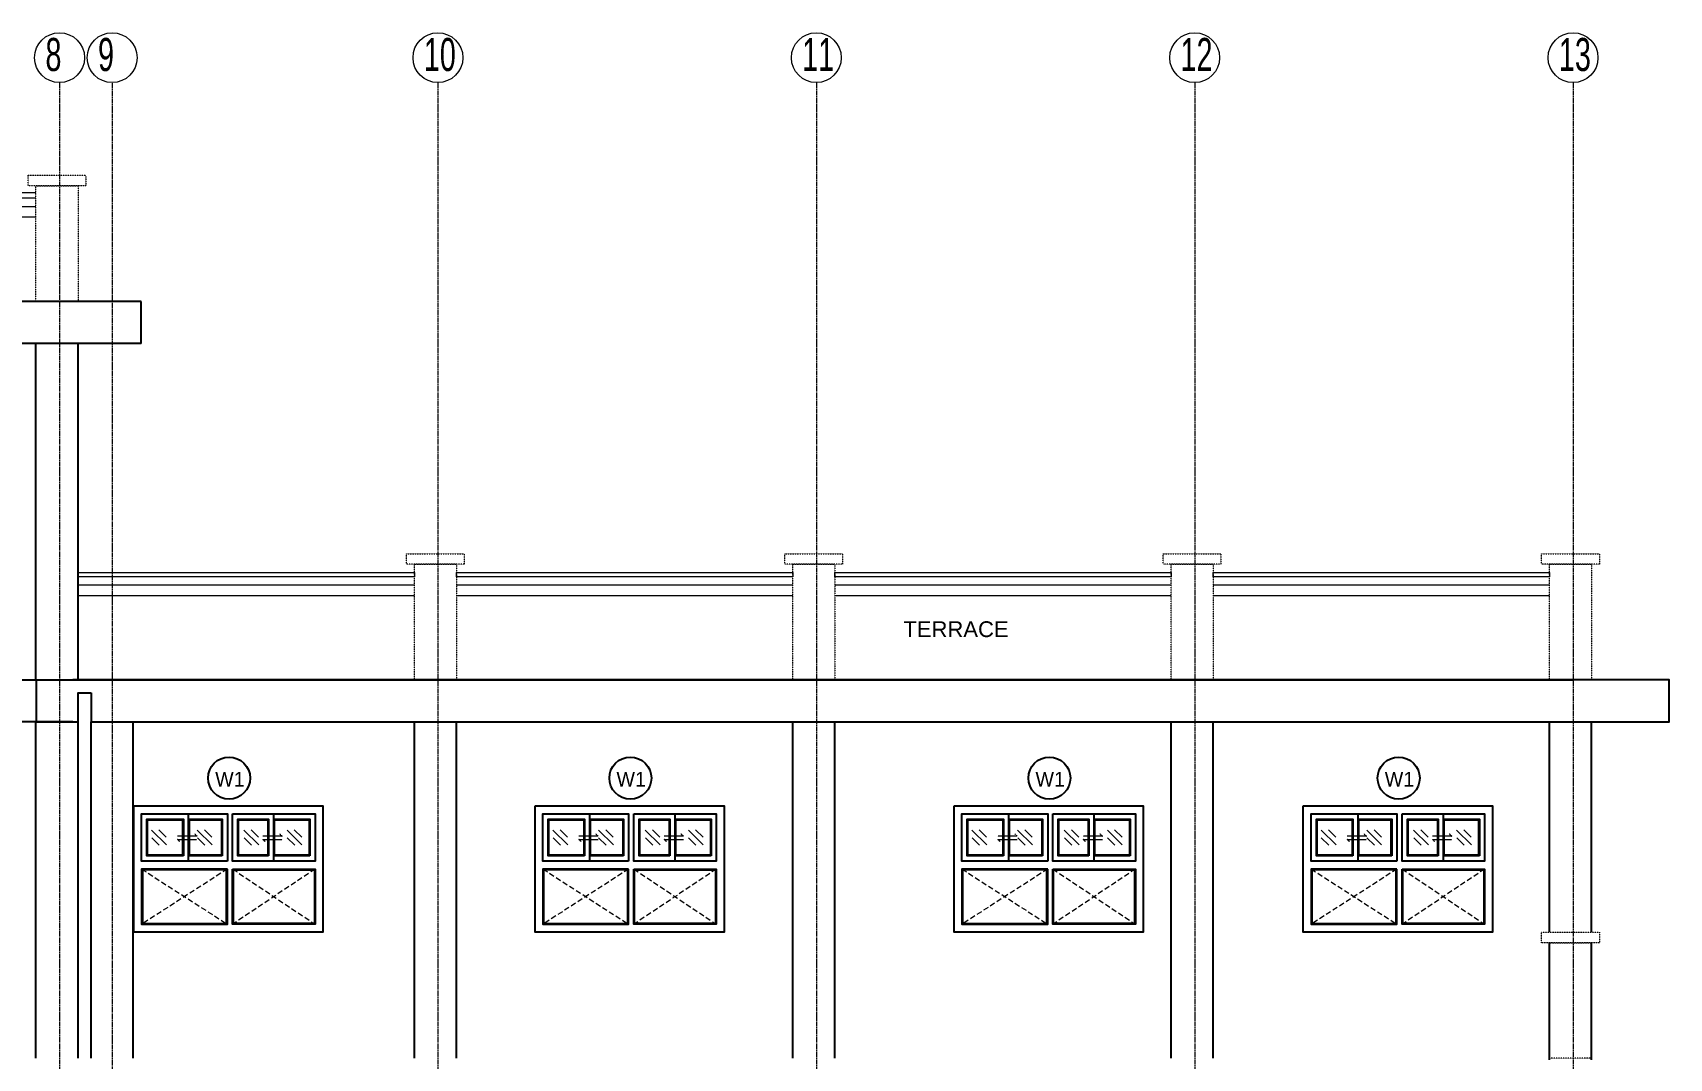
# Model space of a CAD drawing. Header units: inches. Extents: x -3071 to 2014935, y -37057 to 549694.
# Drawn here: x 1472293 to 1487865, y 108734 to 118489 of the extents above; entities that cross this region are included whole.
import ezdxf
from ezdxf.enums import TextEntityAlignment as Align

# ---------------------------------------------------------------- set-up
doc = ezdxf.new("R2010")
doc.units = ezdxf.units.IN
doc.header["$MEASUREMENT"] = 0
for name, pattern in [('ACAD_ISO08W100', [36, 24, -3, 6, -3]), ('DASHED', [0.75, 0.5, -0.25]), ('HIDDEN2', [0.1875, 0.125, -0.0625]), ('TRAZOS1', [0.15, 0.1, -0.05])]:
    doc.linetypes.add(name, pattern=pattern)
for name, color, linetype, lineweight in [('001-Archi- door window elevation', 92, 'Continuous', 25), ('001-Archi-hatch', 9, 'Continuous', 0), ('001-Archi-Opening Tags', 14, 'Continuous', 25), ('A 0.13 IND DIM', 240, 'Continuous', 13), ('A 0.13 window elevation', 253, 'Continuous', 13), ('A 0.13parapet partition', 230, 'Continuous', 13), ('A 0.25 back line elevation', 20, 'Continuous', 25), ('A 0.9 RAILING', 100, 'Continuous', 9), ('cen', 50, 'ACAD_ISO08W100', 5), ('Grid Tag', 6, 'Continuous', 20), ('text', 7, 'Continuous', 25)]:
    doc.layers.add(name, color=color, linetype=linetype, lineweight=lineweight)
doc.styles.add('AERIAL', font='arial.ttf', dxfattribs={"height": 10})
doc.styles.add('Archi 100', font='GOTHIC.TTF', dxfattribs={"height": 200})
doc.styles.add('CG', font='GOTHIC.TTF', dxfattribs={"height": 40})
doc.styles.get("Standard").update_dxf_attribs({"font": 'GOTHIC.TTF'})

# ---------------------------------------------------------------- blocks, each defined once
blk = doc.blocks.new('post ele')
at = {"layer": 'A 0.13 window elevation', "linetype": 'DASHED', "ltscale": 0.005}
for points in [[(-182, 388), (368, 388), (368, 288), (-182, 288)], [(-107, 288), (293, 288), (293, -812), (-107, -812)]]:
    blk.add_lwpolyline(points, close=True, dxfattribs=at)
blk = doc.blocks.new('grid')
at = {"layer": 'Grid Tag', "linetype": 'Continuous', "ltscale": 30}
blk.add_circle((51, 48), 264, dxfattribs=at)
blk.add_attdef('GRID', (-143, -93), '', height=200)
blk = doc.blocks.new('window tag')
blk.add_circle((0, 0), 200)
at = {"style": 'Archi 100', "flags": 1}
for tag, p in [('WIDTH', (15, 174.5)), ('HEIGHT', (-4.5, -348.5))]:
    blk.add_attdef(tag, p, '', height=200, dxfattribs=at)
at = {"style": 'Archi 100'}
blk.add_attdef('SYMBOL', text='', height=200, dxfattribs=at).set_placement((8, -10.5), align=Align.MIDDLE_CENTER)

msp = doc.modelspace()

# ---------------------------------------------------------------- linework, layer by layer
at = {"layer": '001-Archi- door window elevation'}
for points in [[(1473254.71, 111133.79), (1475054.71, 111133.79), (1475054.71, 109933.79), (1473254.71, 109933.79)], [(1477072.72, 111133.79), (1478872.72, 111133.79), (1478872.72, 109933.79), (1477072.72, 109933.79)], [(1481059.66, 111133.79), (1482859.66, 111133.79), (1482859.66, 109933.79), (1481059.66, 109933.79)], [(1484382.86, 111133.79), (1486182.86, 111133.79), (1486182.86, 109933.79), (1484382.86, 109933.79)], [(1473726.63, 110658.79), (1473379.71, 110658.79), (1473379.71, 111008.79), (1473726.63, 111008.79)], [(1474095.46, 110658.79), (1473776.63, 110658.79), (1473776.63, 111008.79), (1474095.46, 111008.79)], [(1474537.59, 110658.79), (1474245.46, 110658.79), (1474245.46, 111008.79), (1474537.59, 111008.79)], [(1474929.71, 110658.79), (1474587.59, 110658.79), (1474587.59, 111008.79), (1474929.71, 111008.79)], [(1477544.63, 110658.79), (1477197.72, 110658.79), (1477197.72, 111008.79), (1477544.63, 111008.79)], [(1477913.46, 110658.79), (1477594.63, 110658.79), (1477594.63, 111008.79), (1477913.46, 111008.79)], [(1478355.59, 110658.79), (1478063.46, 110658.79), (1478063.46, 111008.79), (1478355.59, 111008.79)], [(1478747.72, 110658.79), (1478405.59, 110658.79), (1478405.59, 111008.79), (1478747.72, 111008.79)], [(1481531.58, 110658.79), (1481184.66, 110658.79), (1481184.66, 111008.79), (1481531.58, 111008.79)], [(1481900.41, 110658.79), (1481581.58, 110658.79), (1481581.58, 111008.79), (1481900.41, 111008.79)], [(1482342.53, 110658.79), (1482050.41, 110658.79), (1482050.41, 111008.79), (1482342.53, 111008.79)], [(1482734.66, 110658.79), (1482392.53, 110658.79), (1482392.53, 111008.79), (1482734.66, 111008.79)], [(1484854.78, 110658.79), (1484507.86, 110658.79), (1484507.86, 111008.79), (1484854.78, 111008.79)], [(1485223.61, 110658.79), (1484904.78, 110658.79), (1484904.78, 111008.79), (1485223.61, 111008.79)], [(1485665.74, 110658.79), (1485373.61, 110658.79), (1485373.61, 111008.79), (1485665.74, 111008.79)], [(1486057.86, 110658.79), (1485715.74, 110658.79), (1485715.74, 111008.79), (1486057.86, 111008.79)], [(1474145.46, 110533.79), (1473329.71, 110533.79), (1473329.71, 110008.79), (1474145.46, 110008.79)], [(1474195.46, 110533.79), (1474979.71, 110533.79), (1474979.71, 110008.79), (1474195.46, 110008.79)], [(1477963.46, 110533.79), (1477147.72, 110533.79), (1477147.72, 110008.79), (1477963.46, 110008.79)], [(1478013.46, 110533.79), (1478797.72, 110533.79), (1478797.72, 110008.79), (1478013.46, 110008.79)], [(1481950.41, 110533.79), (1481134.66, 110533.79), (1481134.66, 110008.79), (1481950.41, 110008.79)], [(1482000.41, 110533.79), (1482784.66, 110533.79), (1482784.66, 110008.79), (1482000.41, 110008.79)], [(1485273.61, 110533.79), (1484457.86, 110533.79), (1484457.86, 110008.79), (1485273.61, 110008.79)], [(1485323.61, 110533.79), (1486107.86, 110533.79), (1486107.86, 110008.79), (1485323.61, 110008.79)]]:
    msp.add_lwpolyline(points, close=True, dxfattribs=at)
for points in [[(1474145.46, 110608.79), (1473329.71, 110608.79), (1473329.71, 111058.79), (1474145.46, 111058.79), (1474145.46, 110608.79)], [(1473776.63, 110608.79), (1473776.63, 111058.79)], [(1474195.46, 111058.79), (1474979.71, 111058.79), (1474979.71, 110608.79), (1474195.46, 110608.79), (1474195.46, 111058.79), (1474195.46, 111058.79)], [(1474587.59, 110608.79), (1474587.59, 111058.79)], [(1477963.46, 110608.79), (1477147.72, 110608.79), (1477147.72, 111058.79), (1477963.46, 111058.79), (1477963.46, 110608.79)], [(1477594.63, 110608.79), (1477594.63, 111058.79)], [(1478013.46, 111058.79), (1478797.72, 111058.79), (1478797.72, 110608.79), (1478013.46, 110608.79), (1478013.46, 111058.79), (1478013.46, 111058.79)], [(1478405.59, 110608.79), (1478405.59, 111058.79)], [(1481950.41, 110608.79), (1481134.66, 110608.79), (1481134.66, 111058.79), (1481950.41, 111058.79), (1481950.41, 110608.79)], [(1481581.58, 110608.79), (1481581.58, 111058.79)], [(1482000.41, 111058.79), (1482784.66, 111058.79), (1482784.66, 110608.79), (1482000.41, 110608.79), (1482000.41, 111058.79), (1482000.41, 111058.79)], [(1482392.53, 110608.79), (1482392.53, 111058.79)], [(1485273.61, 110608.79), (1484457.86, 110608.79), (1484457.86, 111058.79), (1485273.61, 111058.79), (1485273.61, 110608.79)], [(1484904.78, 110608.79), (1484904.78, 111058.79)], [(1485323.61, 111058.79), (1486107.86, 111058.79), (1486107.86, 110608.79), (1485323.61, 110608.79), (1485323.61, 111058.79), (1485323.61, 111058.79)], [(1485715.74, 110608.79), (1485715.74, 111058.79)]]:
    msp.add_lwpolyline(points, dxfattribs=at)
at = {"layer": '001-Archi-hatch'}
for p, q in [((1473565.69, 110762.99), (1473424.09, 110904.59)), ((1473493.06, 110906.33), (1473563.86, 110835.53)), ((1473999.91, 110762.99), (1473858.31, 110904.59)), ((1473927.28, 110906.33), (1473998.08, 110835.53)), ((1474444.88, 110762.99), (1474303.28, 110904.59)), ((1474372.25, 110906.33), (1474443.05, 110835.53)), ((1474854.92, 110762.99), (1474713.32, 110904.59)), ((1474782.29, 110906.33), (1474853.09, 110835.53)), ((1477383.7, 110762.99), (1477242.09, 110904.59)), ((1477311.06, 110906.33), (1477381.87, 110835.53)), ((1477817.91, 110762.99), (1477676.31, 110904.59)), ((1477745.28, 110906.33), (1477816.08, 110835.53)), ((1478262.88, 110762.99), (1478121.28, 110904.59)), ((1478190.25, 110906.33), (1478261.05, 110835.53)), ((1478672.92, 110762.99), (1478531.32, 110904.59)), ((1478600.29, 110906.33), (1478671.09, 110835.53)), ((1481370.64, 110762.99), (1481229.04, 110904.59)), ((1481298.01, 110906.33), (1481368.81, 110835.53)), ((1481804.86, 110762.99), (1481663.26, 110904.59)), ((1481732.23, 110906.33), (1481803.03, 110835.53)), ((1482249.83, 110762.99), (1482108.22, 110904.59)), ((1482177.19, 110906.33), (1482248, 110835.53)), ((1482659.87, 110762.99), (1482518.27, 110904.59)), ((1482587.24, 110906.33), (1482658.04, 110835.53)), ((1484693.84, 110762.99), (1484552.24, 110904.59)), ((1484621.21, 110906.33), (1484692.01, 110835.53)), ((1485128.06, 110762.99), (1484986.46, 110904.59)), ((1485055.43, 110906.33), (1485126.23, 110835.53)), ((1485573.03, 110762.99), (1485431.43, 110904.59)), ((1485500.4, 110906.33), (1485571.2, 110835.53)), ((1485983.07, 110762.99), (1485841.47, 110904.59)), ((1485910.44, 110906.33), (1485981.24, 110835.53)), ((1473425.92, 110832.05), (1473496.72, 110761.25)), ((1473860.14, 110832.05), (1473930.94, 110761.25)), ((1474305.11, 110832.05), (1474375.91, 110761.25)), ((1474715.15, 110832.05), (1474785.95, 110761.25)), ((1477243.92, 110832.05), (1477314.73, 110761.25)), ((1477678.14, 110832.05), (1477748.94, 110761.25)), ((1478123.11, 110832.05), (1478193.91, 110761.25)), ((1478533.15, 110832.05), (1478603.95, 110761.25)), ((1481230.87, 110832.05), (1481301.67, 110761.25)), ((1481665.09, 110832.05), (1481735.89, 110761.25)), ((1482110.05, 110832.05), (1482180.86, 110761.25)), ((1482520.1, 110832.05), (1482590.9, 110761.25)), ((1484554.07, 110832.05), (1484624.87, 110761.25)), ((1484988.29, 110832.05), (1485059.09, 110761.25)), ((1485433.26, 110832.05), (1485504.06, 110761.25)), ((1485843.3, 110832.05), (1485914.1, 110761.25))]:
    msp.add_line(p, q, dxfattribs=at)
at = {"layer": '001-Archi-hatch', "linetype": 'TRAZOS1', "ltscale": 500}
for p, q in [((1473329.71, 110533.79), (1474145.46, 110008.79)), ((1474145.46, 110533.79), (1473329.71, 110008.79)), ((1474195.46, 110533.79), (1474979.71, 110008.79)), ((1474979.71, 110533.79), (1474195.46, 110008.79)), ((1477147.72, 110533.79), (1477963.46, 110008.79)), ((1477963.46, 110533.79), (1477147.72, 110008.79)), ((1478013.46, 110533.79), (1478797.72, 110008.79)), ((1478797.72, 110533.79), (1478013.46, 110008.79)), ((1481134.66, 110533.79), (1481950.41, 110008.79)), ((1481950.41, 110533.79), (1481134.66, 110008.79)), ((1482000.41, 110533.79), (1482784.66, 110008.79)), ((1482784.66, 110533.79), (1482000.41, 110008.79)), ((1484457.86, 110533.79), (1485273.61, 110008.79)), ((1485273.61, 110533.79), (1484457.86, 110008.79)), ((1485323.61, 110533.79), (1486107.86, 110008.79)), ((1486107.86, 110533.79), (1485323.61, 110008.79))]:
    msp.add_line(p, q, dxfattribs=at)
at = {"layer": '001-Archi-hatch'}
for points in [[(1473716.63, 110668.79), (1473389.71, 110668.79), (1473389.71, 110998.79), (1473716.63, 110998.79)], [(1474085.46, 110668.79), (1473786.63, 110668.79), (1473786.63, 110998.79), (1474085.46, 110998.79)], [(1474527.59, 110668.79), (1474255.46, 110668.79), (1474255.46, 110998.79), (1474527.59, 110998.79)], [(1474919.71, 110668.79), (1474597.59, 110668.79), (1474597.59, 110998.79), (1474919.71, 110998.79)], [(1477534.63, 110668.79), (1477207.72, 110668.79), (1477207.72, 110998.79), (1477534.63, 110998.79)], [(1477903.46, 110668.79), (1477604.63, 110668.79), (1477604.63, 110998.79), (1477903.46, 110998.79)], [(1478345.59, 110668.79), (1478073.46, 110668.79), (1478073.46, 110998.79), (1478345.59, 110998.79)], [(1478737.72, 110668.79), (1478415.59, 110668.79), (1478415.59, 110998.79), (1478737.72, 110998.79)], [(1481521.58, 110668.79), (1481194.66, 110668.79), (1481194.66, 110998.79), (1481521.58, 110998.79)], [(1481890.41, 110668.79), (1481591.58, 110668.79), (1481591.58, 110998.79), (1481890.41, 110998.79)], [(1482332.53, 110668.79), (1482060.41, 110668.79), (1482060.41, 110998.79), (1482332.53, 110998.79)], [(1482724.66, 110668.79), (1482402.53, 110668.79), (1482402.53, 110998.79), (1482724.66, 110998.79)], [(1484844.78, 110668.79), (1484517.86, 110668.79), (1484517.86, 110998.79), (1484844.78, 110998.79)], [(1485213.61, 110668.79), (1484914.78, 110668.79), (1484914.78, 110998.79), (1485213.61, 110998.79)], [(1485655.74, 110668.79), (1485383.61, 110668.79), (1485383.61, 110998.79), (1485655.74, 110998.79)], [(1486047.86, 110668.79), (1485725.74, 110668.79), (1485725.74, 110998.79), (1486047.86, 110998.79)], [(1474135.46, 110523.79), (1473339.71, 110523.79), (1473339.71, 110018.79), (1474135.46, 110018.79)], [(1474205.46, 110523.79), (1474969.71, 110523.79), (1474969.71, 110018.79), (1474205.46, 110018.79)], [(1477953.46, 110523.79), (1477157.72, 110523.79), (1477157.72, 110018.79), (1477953.46, 110018.79)], [(1478023.46, 110523.79), (1478787.72, 110523.79), (1478787.72, 110018.79), (1478023.46, 110018.79)], [(1481940.41, 110523.79), (1481144.66, 110523.79), (1481144.66, 110018.79), (1481940.41, 110018.79)], [(1482010.41, 110523.79), (1482774.66, 110523.79), (1482774.66, 110018.79), (1482010.41, 110018.79)], [(1485263.61, 110523.79), (1484467.86, 110523.79), (1484467.86, 110018.79), (1485263.61, 110018.79)], [(1485333.61, 110523.79), (1486097.86, 110523.79), (1486097.86, 110018.79), (1485333.61, 110018.79)]]:
    msp.add_lwpolyline(points, close=True, dxfattribs=at)
at = {"layer": '001-Archi-hatch', "linetype": 'HIDDEN2', "ltscale": 5}
for points in [[(1473832.25, 110869.39), (1473855.41, 110846.23), (1473671.44, 110846.23)], [(1474643.21, 110869.39), (1474666.37, 110846.23), (1474482.4, 110846.23)], [(1477650.25, 110869.39), (1477673.41, 110846.23), (1477489.45, 110846.23)], [(1478461.21, 110869.39), (1478484.37, 110846.23), (1478300.41, 110846.23)], [(1481637.2, 110869.39), (1481660.36, 110846.23), (1481476.39, 110846.23)], [(1482448.16, 110869.39), (1482471.32, 110846.23), (1482287.35, 110846.23)], [(1484960.4, 110869.39), (1484983.56, 110846.23), (1484799.59, 110846.23)], [(1485771.36, 110869.39), (1485794.52, 110846.23), (1485610.55, 110846.23)], [(1473694.6, 110793.07), (1473671.44, 110816.23), (1473855.41, 110816.23)], [(1474505.56, 110793.07), (1474482.4, 110816.23), (1474666.37, 110816.23)], [(1477512.61, 110793.07), (1477489.45, 110816.23), (1477673.41, 110816.23)], [(1478323.57, 110793.07), (1478300.41, 110816.23), (1478484.37, 110816.23)], [(1481499.55, 110793.07), (1481476.39, 110816.23), (1481660.36, 110816.23)], [(1482310.51, 110793.07), (1482287.35, 110816.23), (1482471.32, 110816.23)], [(1484822.75, 110793.07), (1484799.59, 110816.23), (1484983.56, 110816.23)], [(1485633.71, 110793.07), (1485610.55, 110816.23), (1485794.52, 110816.23)]]:
    msp.add_lwpolyline(points, dxfattribs=at)
at = {"layer": 'A 0.13parapet partition', "ltscale": 20}
for p, q in [((1472324.45, 116833.79), (1468049.45, 116833.79)), ((1472324.45, 116733.79), (1468049.45, 116733.79)), ((1475924.45, 113233.79), (1472724.45, 113233.79)), ((1479524.45, 113233.79), (1476324.45, 113233.79)), ((1483124.45, 113233.79), (1479924.45, 113233.79)), ((1486724.45, 113233.79), (1483524.45, 113233.79)), ((1475924.45, 113133.79), (1472724.45, 113133.79)), ((1479524.45, 113133.79), (1476324.45, 113133.79)), ((1483124.45, 113133.79), (1479924.45, 113133.79)), ((1486724.45, 113133.79), (1483524.45, 113133.79))]:
    msp.add_line(p, q, dxfattribs=at)
at = {"layer": 'A 0.25 back line elevation', "ltscale": 20}
for p, q in [((1473324.45, 115933.79), (1467049.45, 115933.79)), ((1473324.45, 115533.79), (1473324.45, 115933.79)), ((1473324.45, 115533.79), (1467049.45, 115533.79)), ((1472324.45, 112333.79), (1472324.45, 115533.79)), ((1472724.45, 112333.79), (1472724.45, 115533.79)), ((1467649.45, 112333.79), (1472324.44, 112333.49)), ((1472324.44, 112333.79), (1486950.88, 112333.79)), ((1487124.45, 112333.79), (1472674.45, 112333.79)), ((1472674.45, 111933.79), (1467649.45, 111933.79)), ((1472324.45, 108734.09), (1472324.45, 111934.09)), ((1472724.45, 108734.09), (1472724.45, 111934.09)), ((1472849.45, 108734.09), (1472849.45, 111934.09)), ((1473249.45, 108734.09), (1473249.45, 111934.09)), ((1475924.67, 108734.09), (1475924.67, 111934.09)), ((1476324.67, 108734.09), (1476324.67, 111934.09)), ((1479524.61, 108734.09), (1479524.61, 111934.09)), ((1479924.61, 108734.09), (1479924.61, 111934.09)), ((1483124.61, 108734.09), (1483124.61, 111934.09)), ((1483524.61, 108734.09), (1483524.61, 111934.09)), ((1486724.67, 109933.79), (1486724.67, 111933.79)), ((1487124.67, 109933.79), (1487124.67, 111933.79)), ((1486724.67, 108720.12), (1486724.67, 109833.79)), ((1487124.67, 108720.12), (1487124.67, 109833.79))]:
    msp.add_line(p, q, dxfattribs=at)
for points in [[(1472324.56, 112333.49), (1472324.79, 111933.74), (1472724.67, 111933.79), (1472724.67, 112208.79), (1472849.45, 112208.79)], [(1473249.45, 111934.09), (1475924.67, 111934.09), (1475924.67, 111933.79), (1476324.67, 111933.79), (1476324.67, 111933.79), (1479524.67, 111933.79), (1479524.67, 111933.79), (1479924.61, 111933.79), (1479924.61, 111933.75), (1483129.61, 111933.75), (1483129.61, 111933.75), (1483524.61, 111933.79), (1483524.61, 111933.79), (1486724.67, 111933.79), (1486724.67, 111933.79), (1487124.67, 111933.79), (1487124.67, 111933.79), (1487864.67, 111933.79), (1487864.67, 112333.79), (1486949.17, 112333.79)], [(1472849.45, 112208.79), (1472849.45, 111933.79), (1473249.45, 111933.79), (1473249.45, 111933.79)]]:
    msp.add_lwpolyline(points, dxfattribs=at)
at = {"layer": 'A 0.9 RAILING', "ltscale": 20}
for p, q in [((1468049.45, 116968.79), (1472324.45, 116968.79)), ((1468049.45, 116918.79), (1472324.45, 116918.79))]:
    msp.add_line(p, q, dxfattribs=at)
for points in [[(1472724.45, 113353.53), (1475924.45, 113353.53), (1475924.45, 113313.53), (1472724.45, 113313.53)], [(1476324.45, 113353.53), (1479524.45, 113353.53), (1479524.45, 113313.53), (1476324.45, 113313.53)], [(1479924.45, 113353.53), (1483124.45, 113353.53), (1483124.45, 113313.53), (1479924.45, 113313.53)], [(1483524.45, 113353.53), (1486724.45, 113353.53), (1486724.45, 113313.53), (1483524.45, 113313.53)]]:
    msp.add_lwpolyline(points, close=True, dxfattribs=at)
at = {"layer": 'cen', "ltscale": 2}
for p, q in [((1472549.45, 118011.26), (1472549.45, 100436.74)), ((1473049.45, 118008.31), (1473049.45, 100436.74)), ((1476149.45, 118011.26), (1476149.45, 100436.74)), ((1479749.45, 118011.26), (1479749.45, 100436.74)), ((1483349.45, 118011.26), (1483349.45, 100436.74)), ((1486949.45, 118011.26), (1486949.45, 100436.74))]:
    msp.add_line(p, q, dxfattribs=at)

# ---------------------------------------------------------------- block references
ref = msp.add_blockref('grid', (1472503.22, 118208.41), dxfattribs=dict(xscale=0.8987445155798923, yscale=0.8987445155798923, zscale=0.8987445155798923))
ref.add_attrib('GRID', '8', (1472414.69, 118124.63), dxfattribs={"height": 314.56, "width": 0.65})
ref = msp.add_blockref('grid', (1473003.22, 118208.41), dxfattribs=dict(xscale=0.8987445155798923, yscale=0.8987445155798923, zscale=0.8987445155798923))
ref.add_attrib('GRID', '9', (1472914.69, 118124.63), dxfattribs={"height": 314.56, "width": 0.65})
ref = msp.add_blockref('grid', (1476103.22, 118208.41), dxfattribs=dict(xscale=0.8987445155798923, yscale=0.8987445155798923, zscale=0.8987445155798923))
ref.add_attrib('GRID', '10', (1476014.69, 118124.63), dxfattribs={"height": 314.561, "width": 0.65})
ref = msp.add_blockref('grid', (1479703.22, 118208.41), dxfattribs=dict(xscale=0.8987445155798923, yscale=0.8987445155798923, zscale=0.8987445155798923))
ref.add_attrib('GRID', '11', (1479614.69, 118124.63), dxfattribs={"height": 314.561, "width": 0.65})
ref = msp.add_blockref('grid', (1483303.22, 118208.41), dxfattribs=dict(xscale=0.8987445155798923, yscale=0.8987445155798923, zscale=0.8987445155798923))
ref.add_attrib('GRID', '12', (1483214.69, 118124.63), dxfattribs={"height": 314.561, "width": 0.65})
ref = msp.add_blockref('grid', (1486903.22, 118208.41), dxfattribs=dict(xscale=0.8987445155798923, yscale=0.8987445155798923, zscale=0.8987445155798923))
ref.add_attrib('GRID', '13', (1486814.69, 118124.63), dxfattribs={"height": 314.561, "width": 0.65})
at = {"layer": '001-Archi-Opening Tags'}
ref = msp.add_blockref('window tag', (1474161.66, 111398.93), dxfattribs=at)
ref.add_attrib('SYMBOL', 'W1', dxfattribs={"layer": '0', "height": 140, "style": 'CG'}).set_placement((1474169.66, 111388.43), align=Align.MIDDLE_CENTER)
ref = msp.add_blockref('window tag', (1477979.67, 111398.93), dxfattribs=at)
ref.add_attrib('SYMBOL', 'W1', dxfattribs={"layer": '0', "height": 140, "style": 'CG'}).set_placement((1477987.67, 111388.43), align=Align.MIDDLE_CENTER)
ref = msp.add_blockref('window tag', (1481966.61, 111398.93), dxfattribs=at)
ref.add_attrib('SYMBOL', 'W1', dxfattribs={"layer": '0', "height": 140, "style": 'CG'}).set_placement((1481974.61, 111388.43), align=Align.MIDDLE_CENTER)
ref = msp.add_blockref('window tag', (1485289.81, 111398.93), dxfattribs=at)
ref.add_attrib('SYMBOL', 'W1', dxfattribs={"layer": '0', "height": 140, "style": 'CG'}).set_placement((1485297.81, 111388.43), align=Align.MIDDLE_CENTER)
at = {"layer": 'A 0.13 IND DIM'}
for p in [(1472431.32, 116745.43), (1476031.32, 113145.43), (1479631.32, 113145.43), (1483231.32, 113145.43), (1486831.32, 113145.43), (1486831.54, 109545.43)]:
    msp.add_blockref('post ele', p, dxfattribs=at)

# ---------------------------------------------------------------- texts
at = {"layer": 'text', "style": 'AERIAL'}
msp.add_text('TERRACE', height=150, rotation=360, dxfattribs=at).set_placement((1480577.52, 112740.44))

doc.saveas('drawing.dxf')
